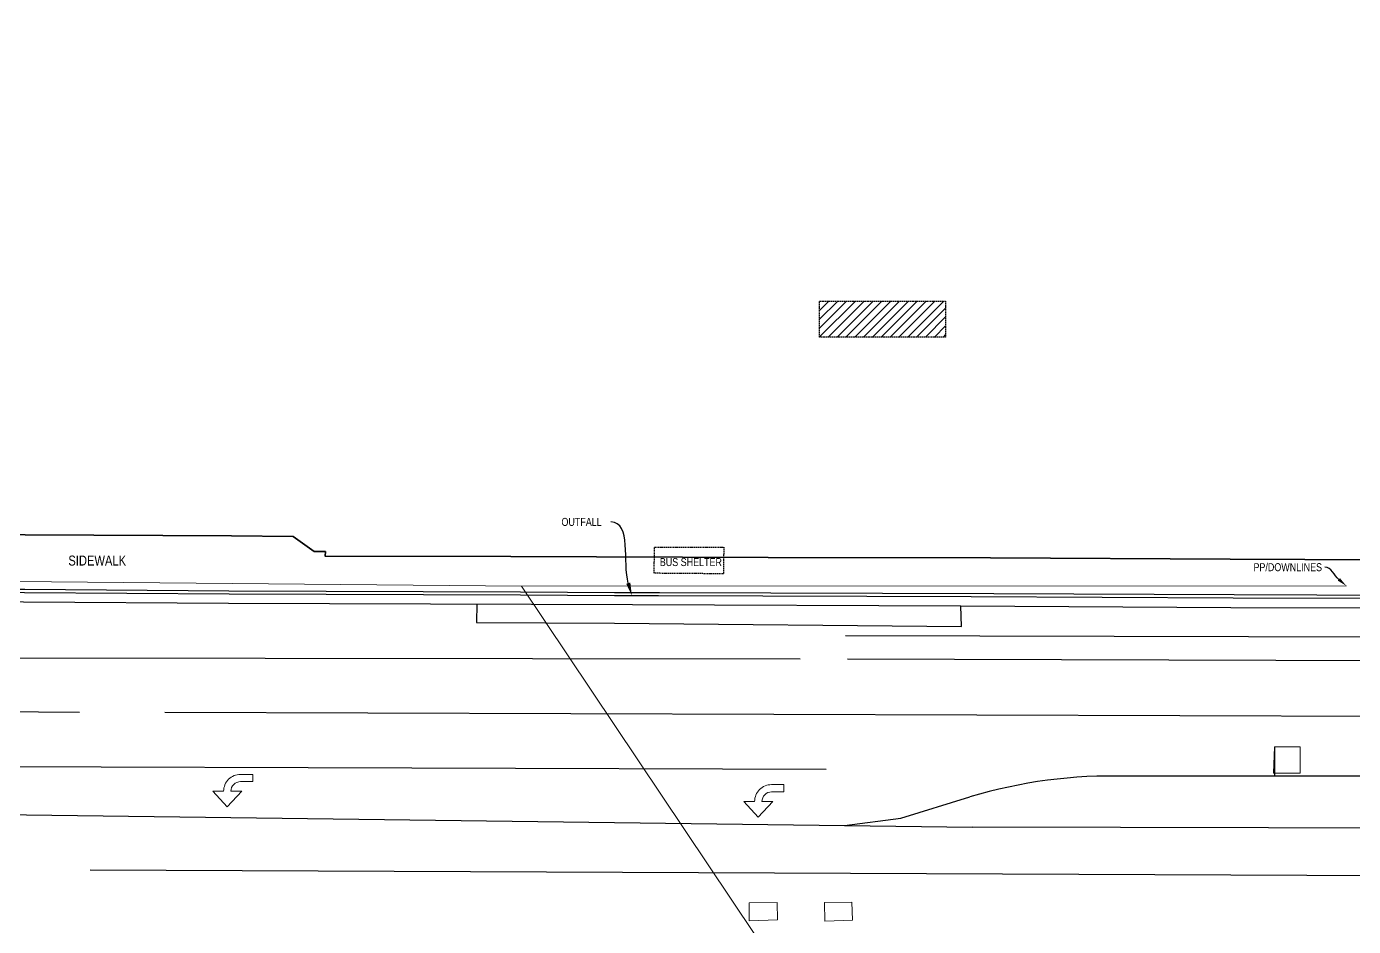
# Model space of a CAD drawing. Header units: feet. Extents: x 0 to 6444343, y 0 to 1885993.
# Drawn here: x 6433989.9 to 6434255.3, y 1885267.2 to 1885447.1 of the extents above; entities that cross this region are included whole.
import ezdxf
from ezdxf import colors
from ezdxf.entities.mleader import LeaderData, LeaderLine
from ezdxf.lldxf.tags import DXFTag
from ezdxf.math import Vec2, Vec3

# ---------------------------------------------------------------- set-up
doc = ezdxf.new("R2010")
doc.units = ezdxf.units.FT
doc.header["$MEASUREMENT"] = 0
doc.linetypes.add('DASHED2', pattern=[0.375, 0.25, -0.125])
for name, color, linetype, lineweight in [('V-DETL-PATT-BLDG-', 253, 'Continuous', 13), ('VF-BLDG-OVHD-LINE-', 253, 'DASHED2', 25), ('VF-COMM-OVHD-LINE-', 253, 'OVERHEADCOMM', 15), ('VF-ELEC-VALT-LINE-', 253, 'Continuous', 13), ('VF-ROAD-STRP-BIKE-LINE-', 253, 'Continuous', 25), ('VF-ROAD-STRP-YELO-LINE-', 253, 'Continuous', 25), ('VF-TOPO-CONC-EDGE-LINE-', 253, 'Continuous', 25), ('VF-TOPO-CONC-GTFL-LINE-', 253, 'Continuous', 25), ('VF-TOPO-CONC-LIPG-LINE-', 253, 'Continuous', 25), ('VF-TOPO-CONC-TBCB-LINE-', 253, 'Continuous', 25), ('VF-TOPO-CONC-TBWK-LINE-', 253, 'Continuous', 35), ('VF-TOPO-TEXT-', 253, 'Continuous', 25), ('VN-ROAD-STRP-AROW-SYMB-', 253, 'Continuous', 13)]:
    doc.layers.add(name, color=color, linetype=linetype, lineweight=lineweight)
doc.styles.add('NCS1-Anno', font='arial.ttf', dxfattribs={"width": 0.8, "height": 0.1})
doc.styles.get("Standard").update_dxf_attribs({"font": 'arial.ttf'})
tags = doc.linetypes.add('OVERHEADCOMM', pattern='A,1,-0.03,["OC",Standard,S=0.08,R=0,X=0,Y=-0.04],-0.16,1', length=2.19).pattern_tags.tags
tags[6] = DXFTag(74, 10)

# ---------------------------------------------------------------- blocks, each defined once
blk = doc.blocks.new('*U5122')
at = {"layer": 'VN-ROAD-STRP-AROW-SYMB-'}
blk.add_lwpolyline([(-0.0091, -0.0197), (-0.0091, -0.05), (0.0091, -0.05), (0.0091, -0.0197, 0.414214), (-0.0333, 0.0227), (-0.0333, 0.05), (-0.0719, 0.0136), (-0.0333, -0.0227), (-0.0333, 0.0045, -0.414214)], format="xyb", close=True, dxfattribs=at)

msp = doc.modelspace()

# ---------------------------------------------------------------- hatches: boundary and pattern name
at = {"layer": 'V-DETL-PATT-BLDG-'}
h = msp.add_hatch(dxfattribs=at)
h.set_pattern_fill('ANSI31', color=256, scale=10)
h.set_pattern_definition([(45, (175.1055, -97.4284), (-0.88388347648, 0.88388347648), [])])
h.paths.add_polyline_path([(6434148.5, 1885392.25), (6434173.7, 1885392.25), (6434173.7, 1885385.05), (6434148.5, 1885385.05)])

# ---------------------------------------------------------------- linework, layer by layer
at = {"layer": 'VF-BLDG-OVHD-LINE-'}
for points in [[(6434148.5, 1885392.25), (6434173.7, 1885392.25), (6434173.7, 1885385.05), (6434148.5, 1885385.05)], [(6434115.49, 1885343.02), (6434129.34, 1885343.05), (6434129.29, 1885337.72), (6434115.44, 1885337.83), (6434115.49, 1885343.02)]]:
    msp.add_lwpolyline(points, close=True, dxfattribs=at)
at = {"layer": 'VF-COMM-OVHD-LINE-', "ltscale": 0.6}
msp.add_lwpolyline([(6434253.84, 1885335.3), (6434088.89, 1885335.26), (6433922.54, 1885336.77), (6433900.52, 1885447.12)], dxfattribs=at)
at = {"layer": 'VF-COMM-OVHD-LINE-', "ltscale": 0.6, "flags": 128}
msp.add_lwpolyline([(6434088.89, 1885335.26), (6434144.9, 1885251.68)], dxfattribs=at)
at = {"layer": 'VF-ELEC-VALT-LINE-'}
for points in [[(6434239.44, 1885303.17), (6434244.6, 1885303.12), (6434244.63, 1885297.88), (6434239.29, 1885297.84), (6434239.44, 1885303.17)], [(6434140.01, 1885272), (6434140.11, 1885268.54), (6434134.45, 1885268.38), (6434134.44, 1885271.96), (6434140.01, 1885272)], [(6434149.52, 1885272), (6434154.96, 1885272.08), (6434155.09, 1885268.51), (6434149.58, 1885268.26), (6434149.52, 1885272)]]:
    msp.add_lwpolyline(points, close=True, dxfattribs=at)
at = {"layer": 'VF-ROAD-STRP-BIKE-LINE-'}
for p, q in [((6434153.67, 1885325.36), (6434358.61, 1885324.95)), ((6434154.06, 1885320.74), (6434358.79, 1885320.14)), ((6433928.23, 1885310.51), (6434000.5, 1885310.09)), ((6433931.01, 1885299.39), (6434149.82, 1885298.68))]:
    msp.add_line(p, q, dxfattribs=at)
at = {"layer": 'VF-ROAD-STRP-BIKE-LINE-', "linetype": 'Continuous'}
for p, q in [((6433925.48, 1885321.03), (6434144.61, 1885320.72)), ((6434017.57, 1885310.09), (6434358.69, 1885308.96)), ((6434002.67, 1885278.57), (6434351.62, 1885276.97))]:
    msp.add_line(p, q, dxfattribs=at)
at = {"layer": 'VF-ROAD-STRP-YELO-LINE-', "ltscale": 0.6}
msp.add_line((6434239.44, 1885303.17), (6434239.44, 1885297.26), dxfattribs=at)
msp.add_lwpolyline([(6434296.2, 1885297.26), (6434209.86, 1885297.26, 0.081072), (6434178.57, 1885293.12)], format="xyb", dxfattribs=at)
for points in [[(6434153.49, 1885287.4), (6434164.75, 1885288.86), (6434178.57, 1885293.12)], [(6433928.46, 1885290.32), (6434179.06, 1885287.07)], [(6434297.45, 1885286.81), (6434179.06, 1885287.07)]]:
    msp.add_lwpolyline(points, dxfattribs=at)
at = {"layer": 'VF-TOPO-CONC-EDGE-LINE-'}
msp.add_lwpolyline([(6434079.95, 1885331.71), (6434079.93, 1885327.99), (6434107.52, 1885327.83), (6434176.91, 1885327.18), (6434176.77, 1885331.29)], dxfattribs=at)
at = {"layer": 'VF-TOPO-CONC-GTFL-LINE-'}
for points in [[(6433955.08, 1885334.15), (6433967.75, 1885334.13), (6433989.52, 1885334), (6434030.47, 1885333.74), (6434088.68, 1885333.54), (6434107.49, 1885333.42), (6434116.29, 1885333.4)], [(6434116.29, 1885333.4), (6434178.81, 1885333.19), (6434231.19, 1885332.95), (6434264.17, 1885332.88)]]:
    msp.add_lwpolyline(points, dxfattribs=at)
at = {"layer": 'VF-TOPO-CONC-LIPG-LINE-'}
msp.add_lwpolyline([(6433955.11, 1885332.2), (6433967.89, 1885332.24), (6433989.33, 1885332.09), (6434030.3, 1885331.86), (6434111.09, 1885331.62), (6434176.77, 1885331.29), (6434230.75, 1885330.96), (6434269.21, 1885330.92)], dxfattribs=at)
at = {"layer": 'VF-TOPO-CONC-TBCB-LINE-'}
msp.add_lwpolyline([(6433955.1, 1885334.72), (6433967.67, 1885334.64), (6433989.59, 1885334.64), (6434030.36, 1885334.31), (6434088.69, 1885334.11), (6434107.52, 1885334.02), (6434116.51, 1885334.01), (6434183.34, 1885333.76), (6434231.4, 1885333.61), (6434264.44, 1885333.44)], dxfattribs=at)
at = {"layer": 'VF-TOPO-CONC-TBWK-LINE-'}
msp.add_lwpolyline([(6433945.59, 1885344.45), (6433966.14, 1885345.64), (6433989.68, 1885345.5), (6434030.91, 1885345.33), (6434043.23, 1885345.18), (6434047.45, 1885342.2), (6434049.7, 1885342.17), (6434049.66, 1885341.25), (6434086.78, 1885341.18), (6434138.25, 1885340.97), (6434182.68, 1885340.89), (6434230.63, 1885340.66), (6434275.29, 1885340.48)], dxfattribs=at)

# ---------------------------------------------------------------- block references
at = {"layer": 'VN-ROAD-STRP-AROW-SYMB-', "ltscale": 0.6, "xscale": 80.00016000032814, "yscale": 80.00016000032814, "zscale": 80.00016000032814, "rotation": 90}
for p in [(6434031.16, 1885296.91), (6434137.34, 1885294.86)]:
    msp.add_blockref('*U5122', p, dxfattribs=at)

# ---------------------------------------------------------------- texts
at = {"layer": 'VF-TOPO-TEXT-', "ltscale": 0.6, "insert": (6433998.29, 1885341.37, 674.97), "char_height": 2, "width": 18.0452, "attachment_point": 1, "style": 'NCS1-Anno'}
msp.add_mtext('SIDEWALK', dxfattribs=at)
at = {"layer": 'VF-TOPO-TEXT-', "insert": (6434116.56, 1885340.87), "char_height": 1.6, "width": 16.1628, "attachment_point": 1, "style": 'NCS1-Anno'}
msp.add_mtext('BUS SHELTER', dxfattribs=at)

# ---------------------------------------------------------------- leaders
at = {"layer": 'VF-TOPO-TEXT-'}
ml = msp.add_multileader_mtext('Standard', dxfattribs=at)
ml.set_content('PP/DOWNLINE', color=256, style='NCS1-Anno')
ml.set_leader_properties()
ml.build(insert=Vec2(0, 0))
ml.multileader.update_dxf_attribs({"leader_type": 2, "dogleg_length": 0.19, "arrow_head_size": 2.6, "scale": 20})
ctx = ml.context
ctx.base_point, ctx.scale, ctx.char_height, ctx.arrow_head_size, ctx.landing_gap_size, ctx.plane_origin = Vec3(6433929.49, 1885358.54, 674.73), 20, 1.6, 2.6, 1, Vec3(6433818, 1885434.97, 674.73)
notes = []
notes.append((ctx, [(0, (1, 1, 0), (6433928.07, 1885358.54, 674.73), (1, 0), 1.42, [(0, [(6433922.54, 1885336.77, 674.73)], 0, [])])]))
ctx.mtext.insert, ctx.mtext.width, ctx.mtext.defined_height, ctx.mtext.flow_direction = Vec3(6433930.49, 1885359.35, 674.73), 13.2745, 2.61, 5
ml = msp.add_multileader_mtext('Standard', dxfattribs=at)
ml.set_content('OUTFALL', color=256, style='NCS1-Anno')
ml.set_leader_properties()
ml.build(insert=Vec2(0, 0))
ml.multileader.update_dxf_attribs({"leader_type": 2, "dogleg_length": 0.19, "arrow_head_size": 2.6, "scale": 20})
ctx = ml.context
ctx.base_point, ctx.scale, ctx.char_height, ctx.arrow_head_size, ctx.landing_gap_size, ctx.plane_origin = Vec3(6434095.24, 1885348.09, 674.32), 20, 1.6, 2.6, 1.8, Vec3(6434098.45, 1885338.27, 674.32)
ctx.text_align_type = 2
notes.append((ctx, [(1, (1, 1, 0), (6434110.54, 1885348.09, 674.32), (-1, 0), 3.8, [(0, [(6434110.97, 1885333.35, 674.32)], 0, [])])]))
ctx.mtext.insert, ctx.mtext.width, ctx.mtext.alignment, ctx.mtext.flow_direction = Vec3(6434104.94, 1885348.9, 674.32), 10.2309, 3, 5
ml = msp.add_multileader_mtext('Standard', dxfattribs=at)
ml.set_content('PP/DOWNLINES', color=256, style='NCS1-Anno')
ml.set_leader_properties()
ml.build(insert=Vec2(0, 0))
ml.multileader.update_dxf_attribs({"leader_type": 2, "dogleg_length": 0.1, "arrow_head_size": 2, "scale": 20})
ctx = ml.context
ctx.base_point, ctx.scale, ctx.char_height, ctx.arrow_head_size, ctx.landing_gap_size, ctx.plane_origin = Vec3(6434234.46, 1885339.04), 20, 1.6, 2, 0.8, Vec3(6434233.72, 1885347.6)
notes.append((ctx, [(0, (1, 1, 0), (6434251.54, 1885339.04), (-1, 0), 2, [(2, [(6434253.84, 1885335.3)], 0, [])])]))
ctx.mtext.insert, ctx.mtext.flow_direction = Vec3(6434235.26, 1885339.85), 5
ml = msp.add_multileader_mtext('Standard', dxfattribs=at)
ml.set_content('BIKE LANE', color=256, style='NCS1-Anno')
ml.set_leader_properties()
ml.build(insert=Vec2(0, 0))
ml.multileader.update_dxf_attribs({"leader_type": 2, "dogleg_length": 0.1, "arrow_head_size": 2, "scale": 20})
ctx = ml.context
ctx.base_point, ctx.scale, ctx.char_height, ctx.arrow_head_size, ctx.landing_gap_size, ctx.plane_origin = Vec3(6433657.18, 1885324.96), 20, 1.6, 2, 0.8, Vec3(6433643.94, 1885289.96)
notes.append((ctx, [(0, (0, 0, 0), (0, 0), (1, 0), 1, [])]))
ctx.mtext.insert, ctx.mtext.width, ctx.mtext.flow_direction = Vec3(6433657.98, 1885325.76), 24.759, 5
for ctx, leaders in notes:
    for number, flags, end, landing, length, lines in leaders:
        leader = LeaderData()
        leader.index, (leader.has_last_leader_line, leader.has_dogleg_vector, leader.attachment_direction) = number, flags
        leader.last_leader_point, leader.dogleg_vector, leader.dogleg_length = Vec3(end), Vec3(landing), length
        for number, points, colour, breaks in lines:
            line = LeaderLine()
            line.index, line.vertices, line.color, line.breaks = number, Vec3.list(points), colors.encode_raw_color(colour), breaks
            leader.lines.append(line)
        ctx.leaders.append(leader)

doc.saveas('drawing.dxf')
